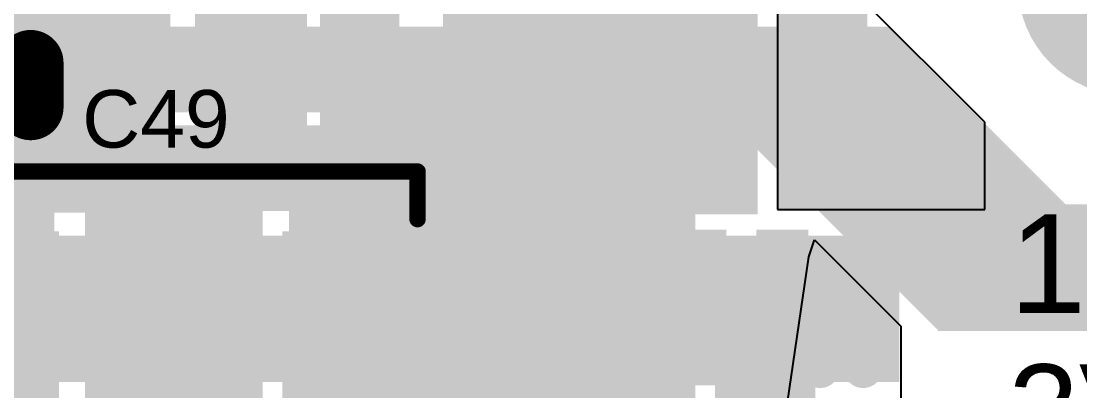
# Model space of a CAD drawing. Header units: millimetres. Extents: x -35.7 to 35.7, y -3.2 to 68.2.
# Drawn here: x 11.06 to 27.4, y 42.48 to 48.19 of the extents above; entities that cross this region are included whole.
import ezdxf

# ---------------------------------------------------------------- set-up
doc = ezdxf.new("R2010")
doc.units = ezdxf.units.MM
for name, color, linetype in [('BottomLayer', 5, 'Continuous'), ('BottomPaste', 16, 'Continuous'), ('BottomSolder', 6, 'Continuous'), ('MultiLayer', 9, 'Continuous'), ('PadHoleLayer', 156, 'Continuous'), ('TopLayer', 1, 'Continuous'), ('TopOverlay', 2, 'Continuous'), ('TopPaste', 8, 'Continuous'), ('TopSolder', 216, 'Continuous'), ('ViaHoleLayer', 16, 'Continuous')]:
    doc.layers.add(name, color=color, linetype=linetype)
doc.styles.add('Arial', font='', dxfattribs={"height": 0.2})
doc.styles.get('Arial').set_extended_font_data('Arial')

# ---------------------------------------------------------------- blocks, each defined once
blk = doc.blocks.new('2_DFN__0_6_0_3__B_15')
at = {"layer": 'BottomLayer'}
for points in [[(-0.065, -0.135), (-0.325, -0.135), (-0.325, 0.135), (-0.065, 0.135)], [(0.325, -0.135), (0.065, -0.135), (0.065, 0.135), (0.325, 0.135)]]:
    blk.add_hatch(color=5, dxfattribs=at).paths.add_polyline_path(points)
at = {"layer": 'BottomPaste'}
for points in [[(-0.065, -0.135), (-0.325, -0.135), (-0.325, 0.135), (-0.065, 0.135)], [(0.325, -0.135), (0.065, -0.135), (0.065, 0.135), (0.325, 0.135)]]:
    blk.add_hatch(color=16, dxfattribs=at).paths.add_polyline_path(points)
at = {"layer": 'BottomSolder'}
for points in [[(-0.01, -0.19), (-0.38, -0.19), (-0.38, 0.19), (-0.01, 0.19)], [(0.38, -0.19), (0.01, -0.19), (0.01, 0.19), (0.38, 0.19)]]:
    blk.add_hatch(color=6, dxfattribs=at).paths.add_polyline_path(points)
blk = doc.blocks.new('CAP__2917_26')
at = {"layer": 'TopLayer'}
for points in [[(-1.395, 1.285), (1.395, 1.285), (1.395, -1.285), (-1.395, -1.285)], [(5.045, 1.285), (7.835, 1.285), (7.835, -1.285), (5.045, -1.285)]]:
    blk.add_hatch(color=1, dxfattribs=at).paths.add_polyline_path(points)
at = {"layer": 'TopPaste'}
for points in [[(-1.395, 1.285), (1.395, 1.285), (1.395, -1.285), (-1.395, -1.285)], [(5.045, 1.285), (7.835, 1.285), (7.835, -1.285), (5.045, -1.285)]]:
    blk.add_hatch(color=8, dxfattribs=at).paths.add_polyline_path(points)
at = {"layer": 'TopSolder'}
for points in [[(-1.497, 1.387), (1.497, 1.387), (1.497, -1.387), (-1.497, -1.387)], [(4.943, 1.387), (7.937, 1.387), (7.937, -1.387), (4.943, -1.387)]]:
    blk.add_hatch(color=216, dxfattribs=at).paths.add_polyline_path(points)
at = {"layer": 'TopOverlay', "const_width": 0.254}
for points in [[(-1.225, 1.6), (-1.225, 2.337)], [(-0.387, 1.575), (-0.387, 2.311)], [(-0.387, 2.311), (7.03, 2.311)], [(7.03, 1.575), (7.03, 2.311)], [(-1.631, 1.956), (-0.793, 1.956)], [(-0.387, -2.311), (-0.387, -1.575)], [(7.03, -2.311), (7.03, -1.575)], [(-0.387, -2.311), (7.03, -2.311)]]:
    blk.add_lwpolyline(points, dxfattribs=at)
at = {"layer": 'TopOverlay', "const_width": 0.127}
for points in [[(-1.289, 2.337, 1), (-1.162, 2.337, 1)], [(-0.45, 2.311, 1), (-0.323, 2.311, 1)], [(-0.45, 2.311, 1), (-0.323, 2.311, 1)], [(6.966, 2.311, 1), (7.093, 2.311, 1)], [(6.966, 2.311, 1), (7.093, 2.311, 1)], [(-1.695, 1.956, 1), (-1.568, 1.956, 1)], [(-0.857, 1.956, 1), (-0.73, 1.956, 1)], [(-1.289, 1.6, 1), (-1.162, 1.6, 1)], [(-0.45, 1.575, 1), (-0.323, 1.575, 1)], [(6.966, 1.575, 1), (7.093, 1.575, 1)], [(-0.45, -1.575, 1), (-0.323, -1.575, 1)], [(6.966, -1.575, 1), (7.093, -1.575, 1)], [(-0.45, -2.311, 1), (-0.323, -2.311, 1)], [(-0.45, -2.311, 1), (-0.323, -2.311, 1)], [(6.966, -2.311, 1), (7.093, -2.311, 1)], [(6.966, -2.311, 1), (7.093, -2.311, 1)]]:
    blk.add_lwpolyline(points, format="xyb", close=True, dxfattribs=at)
blk = doc.blocks.new('AO4882_MS_B_58')
at = {"layer": 'BottomLayer'}
for points in [[(-3.7, 2.205), (-1.5, 2.205), (-1.5, 1.605), (-3.7, 1.605)], [(1.5, 2.205), (3.7, 2.205), (3.7, 1.605), (1.5, 1.605)], [(-3.7, 0.935), (-1.5, 0.935), (-1.5, 0.335), (-3.7, 0.335)], [(1.5, 0.935), (3.7, 0.935), (3.7, 0.335), (1.5, 0.335)], [(-3.7, -0.335), (-1.5, -0.335), (-1.5, -0.935), (-3.7, -0.935)], [(1.5, -0.335), (3.7, -0.335), (3.7, -0.935), (1.5, -0.935)], [(-3.7, -1.605), (-1.5, -1.605), (-1.5, -2.205), (-3.7, -2.205)], [(1.5, -1.605), (3.7, -1.605), (3.7, -2.205), (1.5, -2.205)]]:
    blk.add_hatch(color=5, dxfattribs=at).paths.add_polyline_path(points)
at = {"layer": 'BottomPaste'}
for points in [[(-3.7, 2.205), (-1.5, 2.205), (-1.5, 1.605), (-3.7, 1.605)], [(1.5, 2.205), (3.7, 2.205), (3.7, 1.605), (1.5, 1.605)], [(-3.7, 0.935), (-1.5, 0.935), (-1.5, 0.335), (-3.7, 0.335)], [(1.5, 0.935), (3.7, 0.935), (3.7, 0.335), (1.5, 0.335)], [(-3.7, -0.335), (-1.5, -0.335), (-1.5, -0.935), (-3.7, -0.935)], [(1.5, -0.335), (3.7, -0.335), (3.7, -0.935), (1.5, -0.935)], [(-3.7, -1.605), (-1.5, -1.605), (-1.5, -2.205), (-3.7, -2.205)], [(1.5, -1.605), (3.7, -1.605), (3.7, -2.205), (1.5, -2.205)]]:
    blk.add_hatch(color=16, dxfattribs=at).paths.add_polyline_path(points)
at = {"layer": 'BottomSolder'}
for points in [[(-3.802, 2.307), (-1.398, 2.307), (-1.398, 1.503), (-3.802, 1.503)], [(1.398, 2.307), (3.802, 2.307), (3.802, 1.503), (1.398, 1.503)], [(-3.802, 1.037), (-1.398, 1.037), (-1.398, 0.233), (-3.802, 0.233)], [(1.398, 1.037), (3.802, 1.037), (3.802, 0.233), (1.398, 0.233)], [(-3.802, -0.233), (-1.398, -0.233), (-1.398, -1.037), (-3.802, -1.037)], [(1.398, -0.233), (3.802, -0.233), (3.802, -1.037), (1.398, -1.037)], [(-3.802, -1.503), (-1.398, -1.503), (-1.398, -2.307), (-3.802, -2.307)], [(1.398, -1.503), (3.802, -1.503), (3.802, -2.307), (1.398, -2.307)]]:
    blk.add_hatch(color=6, dxfattribs=at).paths.add_polyline_path(points)
blk = doc.blocks.new('CAP__2917_B_122')
at = {"layer": 'BottomLayer'}
for points in [[(-1.395, 1.285), (1.395, 1.285), (1.395, -1.285), (-1.395, -1.285)], [(5.045, 1.285), (7.835, 1.285), (7.835, -1.285), (5.045, -1.285)]]:
    blk.add_hatch(color=5, dxfattribs=at).paths.add_polyline_path(points)
at = {"layer": 'BottomPaste'}
for points in [[(-1.395, 1.285), (1.395, 1.285), (1.395, -1.285), (-1.395, -1.285)], [(5.045, 1.285), (7.835, 1.285), (7.835, -1.285), (5.045, -1.285)]]:
    blk.add_hatch(color=16, dxfattribs=at).paths.add_polyline_path(points)
at = {"layer": 'BottomSolder'}
for points in [[(-1.497, 1.387), (1.497, 1.387), (1.497, -1.387), (-1.497, -1.387)], [(4.943, 1.387), (7.937, 1.387), (7.937, -1.387), (4.943, -1.387)]]:
    blk.add_hatch(color=6, dxfattribs=at).paths.add_polyline_path(points)
blk = doc.blocks.new('RES0603_B_157')
at = {"layer": 'BottomLayer'}
for points in [[(-1.143, -0.4445), (-1.143, 0.4445), (-0.381, 0.4445), (-0.381, -0.4445)], [(0.381, -0.4445), (0.381, 0.4445), (1.143, 0.4445), (1.143, -0.4445)]]:
    blk.add_hatch(color=5, dxfattribs=at).paths.add_polyline_path(points)
at = {"layer": 'BottomPaste'}
for points in [[(-1.143, -0.4445), (-1.143, 0.4445), (-0.381, 0.4445), (-0.381, -0.4445)], [(0.381, -0.4445), (0.381, 0.4445), (1.143, 0.4445), (1.143, -0.4445)]]:
    blk.add_hatch(color=16, dxfattribs=at).paths.add_polyline_path(points)
at = {"layer": 'BottomSolder'}
for points in [[(-1.2446, -0.5461), (-1.2446, 0.5461), (-0.2794, 0.5461), (-0.2794, -0.5461)], [(0.2794, -0.5461), (0.2794, 0.5461), (1.2446, 0.5461), (1.2446, -0.5461)]]:
    blk.add_hatch(color=6, dxfattribs=at).paths.add_polyline_path(points)
blk = doc.blocks.new('RES0603_B_158')
at = {"layer": 'BottomLayer'}
for points in [[(-1.143, -0.4445), (-1.143, 0.4445), (-0.381, 0.4445), (-0.381, -0.4445)], [(0.381, -0.4445), (0.381, 0.4445), (1.143, 0.4445), (1.143, -0.4445)]]:
    blk.add_hatch(color=5, dxfattribs=at).paths.add_polyline_path(points)
at = {"layer": 'BottomPaste'}
for points in [[(-1.143, -0.4445), (-1.143, 0.4445), (-0.381, 0.4445), (-0.381, -0.4445)], [(0.381, -0.4445), (0.381, 0.4445), (1.143, 0.4445), (1.143, -0.4445)]]:
    blk.add_hatch(color=16, dxfattribs=at).paths.add_polyline_path(points)
at = {"layer": 'BottomSolder'}
for points in [[(-1.2446, -0.5461), (-1.2446, 0.5461), (-0.2794, 0.5461), (-0.2794, -0.5461)], [(0.2794, -0.5461), (0.2794, 0.5461), (1.2446, 0.5461), (1.2446, -0.5461)]]:
    blk.add_hatch(color=6, dxfattribs=at).paths.add_polyline_path(points)

msp = doc.modelspace()

# ---------------------------------------------------------------- hatches: boundary and pattern name
at = {"layer": 'BottomLayer'}
for points in [[(24.117, 45.288), (24.117, 51.448), (22.733, 51.448), (22.733, 45.288)], [(7.645, 45.237), (13.36, 45.237), (13.36, 49.708), (7.645, 49.708)], [(13.741, 45.263), (15.469, 45.263), (15.469, 49.378), (13.741, 49.378)], [(16.897, 49.391), (15.672, 49.391), (15.672, 47.015), (16.897, 47.015)], [(17.569, 48.397), (17.569, 46.355), (22.428, 46.355), (22.428, 48.397)], [(15.918, 48.006), (15.918, 47.015), (17.331, 47.015), (17.331, 48.006)], [(15.672, 45.212), (22.428, 45.212), (22.428, 46.812), (15.672, 46.812)], [(2.718, 42.621), (24.613, 42.621), (24.613, 44.882), (2.718, 44.882)]]:
    msp.add_hatch(color=5, dxfattribs=at).paths.add_polyline_path(points)
h = msp.add_hatch(color=5, dxfattribs=at)
edge = h.paths.add_edge_path()
edge.add_arc((28.146, 48.75), 1.5, 0, 360)
h = msp.add_hatch(color=5, dxfattribs=at)
edge = h.paths.add_edge_path()
edge.add_arc((11.406, 47.701), 0.3, 0, 360)
h = msp.add_hatch(color=5, dxfattribs=at)
edge = h.paths.add_edge_path()
edge.add_arc((11.406, 46.863), 0.3, 0, 360)
h = msp.add_hatch(color=5, dxfattribs=at)
edge = h.paths.add_edge_path()
edge.add_arc((17.12, 46.279), 0.3, 0, 360)
h = msp.add_hatch(color=5, dxfattribs=at)
edge = h.paths.add_edge_path()
edge.add_arc((17.793, 46.279), 0.3, 0, 360)
h = msp.add_hatch(color=5, dxfattribs=at)
edge = h.paths.add_edge_path()
edge.add_arc((18.466, 46.279), 0.3, 0, 360)
h = msp.add_hatch(color=5, dxfattribs=at)
edge = h.paths.add_edge_path()
edge.add_arc((19.139, 46.279), 0.3, 0, 360)
h = msp.add_hatch(color=5, dxfattribs=at)
edge = h.paths.add_edge_path()
edge.add_arc((19.812, 46.279), 0.3, 0, 360)
h = msp.add_hatch(color=5, dxfattribs=at)
edge = h.paths.add_edge_path()
edge.add_arc((20.485, 46.279), 0.3, 0, 360)
h = msp.add_hatch(color=5, dxfattribs=at)
edge = h.paths.add_edge_path()
edge.add_arc((21.158, 46.279), 0.3, 0, 360)
h = msp.add_hatch(color=5, dxfattribs=at)
edge = h.paths.add_edge_path()
edge.add_arc((23.47, 46.406), 0.3, 0, 360)
h = msp.add_hatch(color=5, dxfattribs=at)
edge = h.paths.add_edge_path()
edge.add_arc((24.132, 46.406), 0.3, 0, 360)
h = msp.add_hatch(color=5, dxfattribs=at)
edge = h.paths.add_edge_path()
edge.add_arc((24.795, 46.406), 0.3, 0, 360)
h = msp.add_hatch(color=5, dxfattribs=at)
edge = h.paths.add_edge_path()
edge.add_arc((11.406, 46.025), 0.3, 0, 360)
h = msp.add_hatch(color=5, dxfattribs=at)
edge = h.paths.add_edge_path()
edge.add_arc((17.12, 45.644), 0.3, 0, 360)
h = msp.add_hatch(color=5, dxfattribs=at)
edge = h.paths.add_edge_path()
edge.add_arc((17.793, 45.644), 0.3, 0, 360)
h = msp.add_hatch(color=5, dxfattribs=at)
edge = h.paths.add_edge_path()
edge.add_arc((18.466, 45.644), 0.3, 0, 360)
h = msp.add_hatch(color=5, dxfattribs=at)
edge = h.paths.add_edge_path()
edge.add_arc((19.139, 45.644), 0.3, 0, 360)
h = msp.add_hatch(color=5, dxfattribs=at)
edge = h.paths.add_edge_path()
edge.add_arc((19.812, 45.644), 0.3, 0, 360)
h = msp.add_hatch(color=5, dxfattribs=at)
edge = h.paths.add_edge_path()
edge.add_arc((20.485, 45.644), 0.3, 0, 360)
h = msp.add_hatch(color=5, dxfattribs=at)
edge = h.paths.add_edge_path()
edge.add_arc((21.158, 45.644), 0.3, 0, 360)
h = msp.add_hatch(color=5, dxfattribs=at)
edge = h.paths.add_edge_path()
edge.add_arc((23.47, 45.771), 0.3, 0, 360)
h = msp.add_hatch(color=5, dxfattribs=at)
edge = h.paths.add_edge_path()
edge.add_arc((24.132, 45.771), 0.3, 0, 360)
h = msp.add_hatch(color=5, dxfattribs=at)
edge = h.paths.add_edge_path()
edge.add_arc((24.795, 45.771), 0.3, 0, 360)
h = msp.add_hatch(color=5, dxfattribs=at)
edge = h.paths.add_edge_path()
edge.add_arc((25.458, 45.771), 0.3, 0, 360)
h = msp.add_hatch(color=5, dxfattribs=at)
edge = h.paths.add_edge_path()
edge.add_arc((12.391, 44.496), 0.3, 0, 360)
h = msp.add_hatch(color=5, dxfattribs=at)
edge = h.paths.add_edge_path()
edge.add_arc((13.054, 44.496), 0.3, 0, 360)
h = msp.add_hatch(color=5, dxfattribs=at)
edge = h.paths.add_edge_path()
edge.add_arc((13.716, 44.496), 0.3, 0, 360)
h = msp.add_hatch(color=5, dxfattribs=at)
edge = h.paths.add_edge_path()
edge.add_arc((14.379, 44.496), 0.3, 0, 360)
h = msp.add_hatch(color=5, dxfattribs=at)
edge = h.paths.add_edge_path()
edge.add_arc((22.066, 44.496), 0.3, 0, 360)
h = msp.add_hatch(color=5, dxfattribs=at)
edge = h.paths.add_edge_path()
edge.add_arc((22.729, 44.496), 0.3, 0, 360)
h = msp.add_hatch(color=5, dxfattribs=at)
edge = h.paths.add_edge_path()
edge.add_arc((12.391, 43.66), 0.3, 0, 360)
h = msp.add_hatch(color=5, dxfattribs=at)
edge = h.paths.add_edge_path()
edge.add_arc((13.054, 43.66), 0.3, 0, 360)
h = msp.add_hatch(color=5, dxfattribs=at)
edge = h.paths.add_edge_path()
edge.add_arc((13.716, 43.66), 0.3, 0, 360)
h = msp.add_hatch(color=5, dxfattribs=at)
edge = h.paths.add_edge_path()
edge.add_arc((14.379, 43.66), 0.3, 0, 360)
h = msp.add_hatch(color=5, dxfattribs=at)
edge = h.paths.add_edge_path()
edge.add_arc((22.066, 43.66), 0.3, 0, 360)
h = msp.add_hatch(color=5, dxfattribs=at)
edge = h.paths.add_edge_path()
edge.add_arc((22.729, 43.66), 0.3, 0, 360)
h = msp.add_hatch(color=5, dxfattribs=at)
edge = h.paths.add_edge_path()
edge.add_arc((23.391, 43.66), 0.3, 0, 360)
h = msp.add_hatch(color=5, dxfattribs=at)
edge = h.paths.add_edge_path()
edge.add_arc((24.054, 43.66), 0.3, 0, 360)
h = msp.add_hatch(color=5, dxfattribs=at)
edge = h.paths.add_edge_path()
edge.add_arc((12.391, 42.824), 0.3, 0, 360)
h = msp.add_hatch(color=5, dxfattribs=at)
edge = h.paths.add_edge_path()
edge.add_arc((13.054, 42.824), 0.3, 0, 360)
h = msp.add_hatch(color=5, dxfattribs=at)
edge = h.paths.add_edge_path()
edge.add_arc((13.716, 42.827), 0.3, 0, 360)
h = msp.add_hatch(color=5, dxfattribs=at)
edge = h.paths.add_edge_path()
edge.add_arc((14.379, 42.827), 0.3, 0, 360)
h = msp.add_hatch(color=5, dxfattribs=at)
edge = h.paths.add_edge_path()
edge.add_arc((22.066, 42.824), 0.3, 0, 360)
h = msp.add_hatch(color=5, dxfattribs=at)
edge = h.paths.add_edge_path()
edge.add_arc((22.729, 42.824), 0.3, 0, 360)
h = msp.add_hatch(color=5, dxfattribs=at)
edge = h.paths.add_edge_path()
edge.add_arc((23.391, 42.827), 0.3, 0, 360)
h = msp.add_hatch(color=5, dxfattribs=at)
edge = h.paths.add_edge_path()
edge.add_arc((24.054, 42.827), 0.3, 0, 360)
at = {"layer": 'BottomSolder'}
h = msp.add_hatch(color=6, dxfattribs=at)
edge = h.paths.add_edge_path()
edge.add_arc((28.146, 48.75), 1.602, 0, 360)
h = msp.add_hatch(color=6, dxfattribs=at)
edge = h.paths.add_edge_path()
edge.add_arc((11.406, 47.701), 0.15, 0, 360)
h = msp.add_hatch(color=6, dxfattribs=at)
edge = h.paths.add_edge_path()
edge.add_arc((11.406, 46.863), 0.15, 0, 360)
h = msp.add_hatch(color=6, dxfattribs=at)
edge = h.paths.add_edge_path()
edge.add_arc((17.12, 46.279), 0.15, 0, 360)
h = msp.add_hatch(color=6, dxfattribs=at)
edge = h.paths.add_edge_path()
edge.add_arc((17.793, 46.279), 0.15, 0, 360)
h = msp.add_hatch(color=6, dxfattribs=at)
edge = h.paths.add_edge_path()
edge.add_arc((18.466, 46.279), 0.15, 0, 360)
h = msp.add_hatch(color=6, dxfattribs=at)
edge = h.paths.add_edge_path()
edge.add_arc((19.139, 46.279), 0.15, 0, 360)
h = msp.add_hatch(color=6, dxfattribs=at)
edge = h.paths.add_edge_path()
edge.add_arc((19.812, 46.279), 0.15, 0, 360)
h = msp.add_hatch(color=6, dxfattribs=at)
edge = h.paths.add_edge_path()
edge.add_arc((20.485, 46.279), 0.15, 0, 360)
h = msp.add_hatch(color=6, dxfattribs=at)
edge = h.paths.add_edge_path()
edge.add_arc((21.158, 46.279), 0.15, 0, 360)
h = msp.add_hatch(color=6, dxfattribs=at)
edge = h.paths.add_edge_path()
edge.add_arc((23.47, 46.406), 0.15, 0, 360)
h = msp.add_hatch(color=6, dxfattribs=at)
edge = h.paths.add_edge_path()
edge.add_arc((24.132, 46.406), 0.15, 0, 360)
h = msp.add_hatch(color=6, dxfattribs=at)
edge = h.paths.add_edge_path()
edge.add_arc((24.795, 46.406), 0.15, 0, 360)
h = msp.add_hatch(color=6, dxfattribs=at)
edge = h.paths.add_edge_path()
edge.add_arc((11.406, 46.025), 0.15, 0, 360)
h = msp.add_hatch(color=6, dxfattribs=at)
edge = h.paths.add_edge_path()
edge.add_arc((17.12, 45.644), 0.15, 0, 360)
h = msp.add_hatch(color=6, dxfattribs=at)
edge = h.paths.add_edge_path()
edge.add_arc((17.793, 45.644), 0.15, 0, 360)
h = msp.add_hatch(color=6, dxfattribs=at)
edge = h.paths.add_edge_path()
edge.add_arc((18.466, 45.644), 0.15, 0, 360)
h = msp.add_hatch(color=6, dxfattribs=at)
edge = h.paths.add_edge_path()
edge.add_arc((19.139, 45.644), 0.15, 0, 360)
h = msp.add_hatch(color=6, dxfattribs=at)
edge = h.paths.add_edge_path()
edge.add_arc((19.812, 45.644), 0.15, 0, 360)
h = msp.add_hatch(color=6, dxfattribs=at)
edge = h.paths.add_edge_path()
edge.add_arc((20.485, 45.644), 0.15, 0, 360)
h = msp.add_hatch(color=6, dxfattribs=at)
edge = h.paths.add_edge_path()
edge.add_arc((21.158, 45.644), 0.15, 0, 360)
h = msp.add_hatch(color=6, dxfattribs=at)
edge = h.paths.add_edge_path()
edge.add_arc((23.47, 45.771), 0.15, 0, 360)
h = msp.add_hatch(color=6, dxfattribs=at)
edge = h.paths.add_edge_path()
edge.add_arc((24.132, 45.771), 0.15, 0, 360)
h = msp.add_hatch(color=6, dxfattribs=at)
edge = h.paths.add_edge_path()
edge.add_arc((24.795, 45.771), 0.15, 0, 360)
h = msp.add_hatch(color=6, dxfattribs=at)
edge = h.paths.add_edge_path()
edge.add_arc((25.458, 45.771), 0.15, 0, 360)
h = msp.add_hatch(color=6, dxfattribs=at)
edge = h.paths.add_edge_path()
edge.add_arc((12.391, 44.496), 0.15, 0, 360)
h = msp.add_hatch(color=6, dxfattribs=at)
edge = h.paths.add_edge_path()
edge.add_arc((13.054, 44.496), 0.15, 0, 360)
h = msp.add_hatch(color=6, dxfattribs=at)
edge = h.paths.add_edge_path()
edge.add_arc((13.716, 44.496), 0.15, 0, 360)
h = msp.add_hatch(color=6, dxfattribs=at)
edge = h.paths.add_edge_path()
edge.add_arc((14.379, 44.496), 0.15, 0, 360)
h = msp.add_hatch(color=6, dxfattribs=at)
edge = h.paths.add_edge_path()
edge.add_arc((22.066, 44.496), 0.15, 0, 360)
h = msp.add_hatch(color=6, dxfattribs=at)
edge = h.paths.add_edge_path()
edge.add_arc((22.729, 44.496), 0.15, 0, 360)
h = msp.add_hatch(color=6, dxfattribs=at)
edge = h.paths.add_edge_path()
edge.add_arc((12.391, 43.66), 0.15, 0, 360)
h = msp.add_hatch(color=6, dxfattribs=at)
edge = h.paths.add_edge_path()
edge.add_arc((13.054, 43.66), 0.15, 0, 360)
h = msp.add_hatch(color=6, dxfattribs=at)
edge = h.paths.add_edge_path()
edge.add_arc((13.716, 43.66), 0.15, 0, 360)
h = msp.add_hatch(color=6, dxfattribs=at)
edge = h.paths.add_edge_path()
edge.add_arc((14.379, 43.66), 0.15, 0, 360)
h = msp.add_hatch(color=6, dxfattribs=at)
edge = h.paths.add_edge_path()
edge.add_arc((22.066, 43.66), 0.15, 0, 360)
h = msp.add_hatch(color=6, dxfattribs=at)
edge = h.paths.add_edge_path()
edge.add_arc((22.729, 43.66), 0.15, 0, 360)
h = msp.add_hatch(color=6, dxfattribs=at)
edge = h.paths.add_edge_path()
edge.add_arc((23.391, 43.66), 0.15, 0, 360)
h = msp.add_hatch(color=6, dxfattribs=at)
edge = h.paths.add_edge_path()
edge.add_arc((24.054, 43.66), 0.15, 0, 360)
h = msp.add_hatch(color=6, dxfattribs=at)
edge = h.paths.add_edge_path()
edge.add_arc((12.391, 42.824), 0.15, 0, 360)
h = msp.add_hatch(color=6, dxfattribs=at)
edge = h.paths.add_edge_path()
edge.add_arc((13.054, 42.824), 0.15, 0, 360)
h = msp.add_hatch(color=6, dxfattribs=at)
edge = h.paths.add_edge_path()
edge.add_arc((13.716, 42.827), 0.15, 0, 360)
h = msp.add_hatch(color=6, dxfattribs=at)
edge = h.paths.add_edge_path()
edge.add_arc((14.379, 42.827), 0.15, 0, 360)
h = msp.add_hatch(color=6, dxfattribs=at)
edge = h.paths.add_edge_path()
edge.add_arc((22.066, 42.824), 0.15, 0, 360)
h = msp.add_hatch(color=6, dxfattribs=at)
edge = h.paths.add_edge_path()
edge.add_arc((22.729, 42.824), 0.15, 0, 360)
h = msp.add_hatch(color=6, dxfattribs=at)
edge = h.paths.add_edge_path()
edge.add_arc((23.391, 42.827), 0.15, 0, 360)
h = msp.add_hatch(color=6, dxfattribs=at)
edge = h.paths.add_edge_path()
edge.add_arc((24.054, 42.827), 0.15, 0, 360)
at = {"layer": 'MultiLayer'}
h = msp.add_hatch(color=9, dxfattribs=at)
edge = h.paths.add_edge_path()
edge.add_arc((28.146, 48.75), 1.5, 0, 360)
at = {"layer": 'PadHoleLayer'}
h = msp.add_hatch(color=156, dxfattribs=at)
edge = h.paths.add_edge_path()
edge.add_arc((28.146, 48.75), 1.7, 0, 360)
at = {"layer": 'TopLayer'}
h = msp.add_hatch(color=1, dxfattribs=at)
edge = h.paths.add_edge_path()
edge.add_arc((28.146, 48.75), 1.5, 0, 360)
for points in [[(9.093, 45.618), (11.735, 45.618), (11.735, 48.108), (9.093, 48.108)], [(10.998, 46.787), (24.46, 46.787), (24.46, 48.108), (10.998, 48.108)], [(25.959, 43.409), (27.546, 44.996), (24.448, 48.095), (22.86, 46.507)], [(25.222, 43.409), (26.187, 44.374), (22.606, 47.955), (21.641, 46.99)], [(22.047, 47.295), (23.825, 47.295), (23.825, 47.93), (22.047, 47.93)], [(12.04, 39.573), (14.783, 39.573), (14.783, 46.584), (12.04, 46.584)], [(15.189, 41.894), (21.463, 41.894), (21.463, 46.584), (15.189, 46.584)], [(11.566, 42.266), (11.566, 45.339), (7.442, 45.339), (7.442, 42.266)], [(32.233, 45.364), (25.21, 45.364), (25.21, 43.409), (32.233, 43.409)], [(21.768, 41.91), (23.317, 41.91), (23.317, 44.831), (21.768, 44.831)]]:
    msp.add_hatch(color=1, dxfattribs=at).paths.add_polyline_path(points)
h = msp.add_hatch(color=1, dxfattribs=at)
edge = h.paths.add_edge_path()
edge.add_arc((11.406, 47.701), 0.3, 0, 360)
h = msp.add_hatch(color=1, dxfattribs=at)
edge = h.paths.add_edge_path()
edge.add_arc((11.406, 46.863), 0.3, 0, 360)
h = msp.add_hatch(color=1, dxfattribs=at)
edge = h.paths.add_edge_path()
edge.add_arc((17.12, 46.279), 0.3, 0, 360)
h = msp.add_hatch(color=1, dxfattribs=at)
edge = h.paths.add_edge_path()
edge.add_arc((17.793, 46.279), 0.3, 0, 360)
h = msp.add_hatch(color=1, dxfattribs=at)
edge = h.paths.add_edge_path()
edge.add_arc((18.466, 46.279), 0.3, 0, 360)
h = msp.add_hatch(color=1, dxfattribs=at)
edge = h.paths.add_edge_path()
edge.add_arc((19.139, 46.279), 0.3, 0, 360)
h = msp.add_hatch(color=1, dxfattribs=at)
edge = h.paths.add_edge_path()
edge.add_arc((19.812, 46.279), 0.3, 0, 360)
h = msp.add_hatch(color=1, dxfattribs=at)
edge = h.paths.add_edge_path()
edge.add_arc((20.485, 46.279), 0.3, 0, 360)
h = msp.add_hatch(color=1, dxfattribs=at)
edge = h.paths.add_edge_path()
edge.add_arc((21.158, 46.279), 0.3, 0, 360)
h = msp.add_hatch(color=1, dxfattribs=at)
edge = h.paths.add_edge_path()
edge.add_arc((23.47, 46.406), 0.3, 0, 360)
h = msp.add_hatch(color=1, dxfattribs=at)
edge = h.paths.add_edge_path()
edge.add_arc((24.132, 46.406), 0.3, 0, 360)
h = msp.add_hatch(color=1, dxfattribs=at)
edge = h.paths.add_edge_path()
edge.add_arc((24.795, 46.406), 0.3, 0, 360)
h = msp.add_hatch(color=1, dxfattribs=at)
edge = h.paths.add_edge_path()
edge.add_arc((11.406, 46.025), 0.3, 0, 360)
h = msp.add_hatch(color=1, dxfattribs=at)
edge = h.paths.add_edge_path()
edge.add_arc((17.12, 45.644), 0.3, 0, 360)
h = msp.add_hatch(color=1, dxfattribs=at)
edge = h.paths.add_edge_path()
edge.add_arc((17.793, 45.644), 0.3, 0, 360)
h = msp.add_hatch(color=1, dxfattribs=at)
edge = h.paths.add_edge_path()
edge.add_arc((18.466, 45.644), 0.3, 0, 360)
h = msp.add_hatch(color=1, dxfattribs=at)
edge = h.paths.add_edge_path()
edge.add_arc((19.139, 45.644), 0.3, 0, 360)
h = msp.add_hatch(color=1, dxfattribs=at)
edge = h.paths.add_edge_path()
edge.add_arc((19.812, 45.644), 0.3, 0, 360)
h = msp.add_hatch(color=1, dxfattribs=at)
edge = h.paths.add_edge_path()
edge.add_arc((20.485, 45.644), 0.3, 0, 360)
h = msp.add_hatch(color=1, dxfattribs=at)
edge = h.paths.add_edge_path()
edge.add_arc((21.158, 45.644), 0.3, 0, 360)
h = msp.add_hatch(color=1, dxfattribs=at)
edge = h.paths.add_edge_path()
edge.add_arc((23.47, 45.771), 0.3, 0, 360)
h = msp.add_hatch(color=1, dxfattribs=at)
edge = h.paths.add_edge_path()
edge.add_arc((24.132, 45.771), 0.3, 0, 360)
h = msp.add_hatch(color=1, dxfattribs=at)
edge = h.paths.add_edge_path()
edge.add_arc((24.795, 45.771), 0.3, 0, 360)
h = msp.add_hatch(color=1, dxfattribs=at)
edge = h.paths.add_edge_path()
edge.add_arc((25.458, 45.771), 0.3, 0, 360)
h = msp.add_hatch(color=1, dxfattribs=at)
edge = h.paths.add_edge_path()
edge.add_arc((12.391, 44.496), 0.3, 0, 360)
h = msp.add_hatch(color=1, dxfattribs=at)
edge = h.paths.add_edge_path()
edge.add_arc((13.054, 44.496), 0.3, 0, 360)
h = msp.add_hatch(color=1, dxfattribs=at)
edge = h.paths.add_edge_path()
edge.add_arc((13.716, 44.496), 0.3, 0, 360)
h = msp.add_hatch(color=1, dxfattribs=at)
edge = h.paths.add_edge_path()
edge.add_arc((14.379, 44.496), 0.3, 0, 360)
h = msp.add_hatch(color=1, dxfattribs=at)
edge = h.paths.add_edge_path()
edge.add_arc((22.066, 44.496), 0.3, 0, 360)
h = msp.add_hatch(color=1, dxfattribs=at)
edge = h.paths.add_edge_path()
edge.add_arc((22.729, 44.496), 0.3, 0, 360)
h = msp.add_hatch(color=1, dxfattribs=at)
edge = h.paths.add_edge_path()
edge.add_arc((12.391, 43.66), 0.3, 0, 360)
h = msp.add_hatch(color=1, dxfattribs=at)
edge = h.paths.add_edge_path()
edge.add_arc((13.054, 43.66), 0.3, 0, 360)
h = msp.add_hatch(color=1, dxfattribs=at)
edge = h.paths.add_edge_path()
edge.add_arc((13.716, 43.66), 0.3, 0, 360)
h = msp.add_hatch(color=1, dxfattribs=at)
edge = h.paths.add_edge_path()
edge.add_arc((14.379, 43.66), 0.3, 0, 360)
h = msp.add_hatch(color=1, dxfattribs=at)
edge = h.paths.add_edge_path()
edge.add_arc((22.066, 43.66), 0.3, 0, 360)
h = msp.add_hatch(color=1, dxfattribs=at)
edge = h.paths.add_edge_path()
edge.add_arc((22.729, 43.66), 0.3, 0, 360)
h = msp.add_hatch(color=1, dxfattribs=at)
edge = h.paths.add_edge_path()
edge.add_arc((23.391, 43.66), 0.3, 0, 360)
h = msp.add_hatch(color=1, dxfattribs=at)
edge = h.paths.add_edge_path()
edge.add_arc((24.054, 43.66), 0.3, 0, 360)
h = msp.add_hatch(color=1, dxfattribs=at)
edge = h.paths.add_edge_path()
edge.add_arc((12.391, 42.824), 0.3, 0, 360)
h = msp.add_hatch(color=1, dxfattribs=at)
edge = h.paths.add_edge_path()
edge.add_arc((13.054, 42.824), 0.3, 0, 360)
h = msp.add_hatch(color=1, dxfattribs=at)
edge = h.paths.add_edge_path()
edge.add_arc((13.716, 42.827), 0.3, 0, 360)
h = msp.add_hatch(color=1, dxfattribs=at)
edge = h.paths.add_edge_path()
edge.add_arc((14.379, 42.827), 0.3, 0, 360)
h = msp.add_hatch(color=1, dxfattribs=at)
edge = h.paths.add_edge_path()
edge.add_arc((22.066, 42.824), 0.3, 0, 360)
h = msp.add_hatch(color=1, dxfattribs=at)
edge = h.paths.add_edge_path()
edge.add_arc((22.729, 42.824), 0.3, 0, 360)
h = msp.add_hatch(color=1, dxfattribs=at)
edge = h.paths.add_edge_path()
edge.add_arc((23.391, 42.827), 0.3, 0, 360)
h = msp.add_hatch(color=1, dxfattribs=at)
edge = h.paths.add_edge_path()
edge.add_arc((24.054, 42.827), 0.3, 0, 360)
at = {"layer": 'TopSolder'}
h = msp.add_hatch(color=216, dxfattribs=at)
edge = h.paths.add_edge_path()
edge.add_arc((28.146, 48.75), 1.602, 0, 360)
h = msp.add_hatch(color=216, dxfattribs=at)
edge = h.paths.add_edge_path()
edge.add_arc((11.406, 47.701), 0.15, 0, 360)
h = msp.add_hatch(color=216, dxfattribs=at)
edge = h.paths.add_edge_path()
edge.add_arc((11.406, 46.863), 0.15, 0, 360)
h = msp.add_hatch(color=216, dxfattribs=at)
edge = h.paths.add_edge_path()
edge.add_arc((17.12, 46.279), 0.15, 0, 360)
h = msp.add_hatch(color=216, dxfattribs=at)
edge = h.paths.add_edge_path()
edge.add_arc((17.793, 46.279), 0.15, 0, 360)
h = msp.add_hatch(color=216, dxfattribs=at)
edge = h.paths.add_edge_path()
edge.add_arc((18.466, 46.279), 0.15, 0, 360)
h = msp.add_hatch(color=216, dxfattribs=at)
edge = h.paths.add_edge_path()
edge.add_arc((19.139, 46.279), 0.15, 0, 360)
h = msp.add_hatch(color=216, dxfattribs=at)
edge = h.paths.add_edge_path()
edge.add_arc((19.812, 46.279), 0.15, 0, 360)
h = msp.add_hatch(color=216, dxfattribs=at)
edge = h.paths.add_edge_path()
edge.add_arc((20.485, 46.279), 0.15, 0, 360)
h = msp.add_hatch(color=216, dxfattribs=at)
edge = h.paths.add_edge_path()
edge.add_arc((21.158, 46.279), 0.15, 0, 360)
h = msp.add_hatch(color=216, dxfattribs=at)
edge = h.paths.add_edge_path()
edge.add_arc((23.47, 46.406), 0.15, 0, 360)
h = msp.add_hatch(color=216, dxfattribs=at)
edge = h.paths.add_edge_path()
edge.add_arc((24.132, 46.406), 0.15, 0, 360)
h = msp.add_hatch(color=216, dxfattribs=at)
edge = h.paths.add_edge_path()
edge.add_arc((24.795, 46.406), 0.15, 0, 360)
h = msp.add_hatch(color=216, dxfattribs=at)
edge = h.paths.add_edge_path()
edge.add_arc((11.406, 46.025), 0.15, 0, 360)
h = msp.add_hatch(color=216, dxfattribs=at)
edge = h.paths.add_edge_path()
edge.add_arc((17.12, 45.644), 0.15, 0, 360)
h = msp.add_hatch(color=216, dxfattribs=at)
edge = h.paths.add_edge_path()
edge.add_arc((17.793, 45.644), 0.15, 0, 360)
h = msp.add_hatch(color=216, dxfattribs=at)
edge = h.paths.add_edge_path()
edge.add_arc((18.466, 45.644), 0.15, 0, 360)
h = msp.add_hatch(color=216, dxfattribs=at)
edge = h.paths.add_edge_path()
edge.add_arc((19.139, 45.644), 0.15, 0, 360)
h = msp.add_hatch(color=216, dxfattribs=at)
edge = h.paths.add_edge_path()
edge.add_arc((19.812, 45.644), 0.15, 0, 360)
h = msp.add_hatch(color=216, dxfattribs=at)
edge = h.paths.add_edge_path()
edge.add_arc((20.485, 45.644), 0.15, 0, 360)
h = msp.add_hatch(color=216, dxfattribs=at)
edge = h.paths.add_edge_path()
edge.add_arc((21.158, 45.644), 0.15, 0, 360)
h = msp.add_hatch(color=216, dxfattribs=at)
edge = h.paths.add_edge_path()
edge.add_arc((23.47, 45.771), 0.15, 0, 360)
h = msp.add_hatch(color=216, dxfattribs=at)
edge = h.paths.add_edge_path()
edge.add_arc((24.132, 45.771), 0.15, 0, 360)
h = msp.add_hatch(color=216, dxfattribs=at)
edge = h.paths.add_edge_path()
edge.add_arc((24.795, 45.771), 0.15, 0, 360)
h = msp.add_hatch(color=216, dxfattribs=at)
edge = h.paths.add_edge_path()
edge.add_arc((25.458, 45.771), 0.15, 0, 360)
h = msp.add_hatch(color=216, dxfattribs=at)
edge = h.paths.add_edge_path()
edge.add_arc((12.391, 44.496), 0.15, 0, 360)
h = msp.add_hatch(color=216, dxfattribs=at)
edge = h.paths.add_edge_path()
edge.add_arc((13.054, 44.496), 0.15, 0, 360)
h = msp.add_hatch(color=216, dxfattribs=at)
edge = h.paths.add_edge_path()
edge.add_arc((13.716, 44.496), 0.15, 0, 360)
h = msp.add_hatch(color=216, dxfattribs=at)
edge = h.paths.add_edge_path()
edge.add_arc((14.379, 44.496), 0.15, 0, 360)
h = msp.add_hatch(color=216, dxfattribs=at)
edge = h.paths.add_edge_path()
edge.add_arc((22.066, 44.496), 0.15, 0, 360)
h = msp.add_hatch(color=216, dxfattribs=at)
edge = h.paths.add_edge_path()
edge.add_arc((22.729, 44.496), 0.15, 0, 360)
h = msp.add_hatch(color=216, dxfattribs=at)
edge = h.paths.add_edge_path()
edge.add_arc((12.391, 43.66), 0.15, 0, 360)
h = msp.add_hatch(color=216, dxfattribs=at)
edge = h.paths.add_edge_path()
edge.add_arc((13.054, 43.66), 0.15, 0, 360)
h = msp.add_hatch(color=216, dxfattribs=at)
edge = h.paths.add_edge_path()
edge.add_arc((13.716, 43.66), 0.15, 0, 360)
h = msp.add_hatch(color=216, dxfattribs=at)
edge = h.paths.add_edge_path()
edge.add_arc((14.379, 43.66), 0.15, 0, 360)
h = msp.add_hatch(color=216, dxfattribs=at)
edge = h.paths.add_edge_path()
edge.add_arc((22.066, 43.66), 0.15, 0, 360)
h = msp.add_hatch(color=216, dxfattribs=at)
edge = h.paths.add_edge_path()
edge.add_arc((22.729, 43.66), 0.15, 0, 360)
h = msp.add_hatch(color=216, dxfattribs=at)
edge = h.paths.add_edge_path()
edge.add_arc((23.391, 43.66), 0.15, 0, 360)
h = msp.add_hatch(color=216, dxfattribs=at)
edge = h.paths.add_edge_path()
edge.add_arc((24.054, 43.66), 0.15, 0, 360)
h = msp.add_hatch(color=216, dxfattribs=at)
edge = h.paths.add_edge_path()
edge.add_arc((12.391, 42.824), 0.15, 0, 360)
h = msp.add_hatch(color=216, dxfattribs=at)
edge = h.paths.add_edge_path()
edge.add_arc((13.054, 42.824), 0.15, 0, 360)
h = msp.add_hatch(color=216, dxfattribs=at)
edge = h.paths.add_edge_path()
edge.add_arc((13.716, 42.827), 0.15, 0, 360)
h = msp.add_hatch(color=216, dxfattribs=at)
edge = h.paths.add_edge_path()
edge.add_arc((14.379, 42.827), 0.15, 0, 360)
h = msp.add_hatch(color=216, dxfattribs=at)
edge = h.paths.add_edge_path()
edge.add_arc((22.066, 42.824), 0.15, 0, 360)
h = msp.add_hatch(color=216, dxfattribs=at)
edge = h.paths.add_edge_path()
edge.add_arc((22.729, 42.824), 0.15, 0, 360)
h = msp.add_hatch(color=216, dxfattribs=at)
edge = h.paths.add_edge_path()
edge.add_arc((23.391, 42.827), 0.15, 0, 360)
h = msp.add_hatch(color=216, dxfattribs=at)
edge = h.paths.add_edge_path()
edge.add_arc((24.054, 42.827), 0.15, 0, 360)
at = {"layer": 'ViaHoleLayer'}
h = msp.add_hatch(color=16, dxfattribs=at)
edge = h.paths.add_edge_path()
edge.add_arc((11.406, 47.701), 0.15, 0, 360)
h = msp.add_hatch(color=16, dxfattribs=at)
edge = h.paths.add_edge_path()
edge.add_arc((11.406, 46.863), 0.15, 0, 360)
h = msp.add_hatch(color=16, dxfattribs=at)
edge = h.paths.add_edge_path()
edge.add_arc((17.12, 46.279), 0.15, 0, 360)
h = msp.add_hatch(color=16, dxfattribs=at)
edge = h.paths.add_edge_path()
edge.add_arc((17.793, 46.279), 0.15, 0, 360)
h = msp.add_hatch(color=16, dxfattribs=at)
edge = h.paths.add_edge_path()
edge.add_arc((18.466, 46.279), 0.15, 0, 360)
h = msp.add_hatch(color=16, dxfattribs=at)
edge = h.paths.add_edge_path()
edge.add_arc((19.139, 46.279), 0.15, 0, 360)
h = msp.add_hatch(color=16, dxfattribs=at)
edge = h.paths.add_edge_path()
edge.add_arc((19.812, 46.279), 0.15, 0, 360)
h = msp.add_hatch(color=16, dxfattribs=at)
edge = h.paths.add_edge_path()
edge.add_arc((20.485, 46.279), 0.15, 0, 360)
h = msp.add_hatch(color=16, dxfattribs=at)
edge = h.paths.add_edge_path()
edge.add_arc((21.158, 46.279), 0.15, 0, 360)
h = msp.add_hatch(color=16, dxfattribs=at)
edge = h.paths.add_edge_path()
edge.add_arc((23.47, 46.406), 0.15, 0, 360)
h = msp.add_hatch(color=16, dxfattribs=at)
edge = h.paths.add_edge_path()
edge.add_arc((24.132, 46.406), 0.15, 0, 360)
h = msp.add_hatch(color=16, dxfattribs=at)
edge = h.paths.add_edge_path()
edge.add_arc((24.795, 46.406), 0.15, 0, 360)
h = msp.add_hatch(color=16, dxfattribs=at)
edge = h.paths.add_edge_path()
edge.add_arc((11.406, 46.025), 0.15, 0, 360)
h = msp.add_hatch(color=16, dxfattribs=at)
edge = h.paths.add_edge_path()
edge.add_arc((17.12, 45.644), 0.15, 0, 360)
h = msp.add_hatch(color=16, dxfattribs=at)
edge = h.paths.add_edge_path()
edge.add_arc((17.793, 45.644), 0.15, 0, 360)
h = msp.add_hatch(color=16, dxfattribs=at)
edge = h.paths.add_edge_path()
edge.add_arc((18.466, 45.644), 0.15, 0, 360)
h = msp.add_hatch(color=16, dxfattribs=at)
edge = h.paths.add_edge_path()
edge.add_arc((19.139, 45.644), 0.15, 0, 360)
h = msp.add_hatch(color=16, dxfattribs=at)
edge = h.paths.add_edge_path()
edge.add_arc((19.812, 45.644), 0.15, 0, 360)
h = msp.add_hatch(color=16, dxfattribs=at)
edge = h.paths.add_edge_path()
edge.add_arc((20.485, 45.644), 0.15, 0, 360)
h = msp.add_hatch(color=16, dxfattribs=at)
edge = h.paths.add_edge_path()
edge.add_arc((21.158, 45.644), 0.15, 0, 360)
h = msp.add_hatch(color=16, dxfattribs=at)
edge = h.paths.add_edge_path()
edge.add_arc((23.47, 45.771), 0.15, 0, 360)
h = msp.add_hatch(color=16, dxfattribs=at)
edge = h.paths.add_edge_path()
edge.add_arc((24.132, 45.771), 0.15, 0, 360)
h = msp.add_hatch(color=16, dxfattribs=at)
edge = h.paths.add_edge_path()
edge.add_arc((24.795, 45.771), 0.15, 0, 360)
h = msp.add_hatch(color=16, dxfattribs=at)
edge = h.paths.add_edge_path()
edge.add_arc((25.458, 45.771), 0.15, 0, 360)
h = msp.add_hatch(color=16, dxfattribs=at)
edge = h.paths.add_edge_path()
edge.add_arc((12.391, 44.496), 0.15, 0, 360)
h = msp.add_hatch(color=16, dxfattribs=at)
edge = h.paths.add_edge_path()
edge.add_arc((13.054, 44.496), 0.15, 0, 360)
h = msp.add_hatch(color=16, dxfattribs=at)
edge = h.paths.add_edge_path()
edge.add_arc((13.716, 44.496), 0.15, 0, 360)
h = msp.add_hatch(color=16, dxfattribs=at)
edge = h.paths.add_edge_path()
edge.add_arc((14.379, 44.496), 0.15, 0, 360)
h = msp.add_hatch(color=16, dxfattribs=at)
edge = h.paths.add_edge_path()
edge.add_arc((22.066, 44.496), 0.15, 0, 360)
h = msp.add_hatch(color=16, dxfattribs=at)
edge = h.paths.add_edge_path()
edge.add_arc((22.729, 44.496), 0.15, 0, 360)
h = msp.add_hatch(color=16, dxfattribs=at)
edge = h.paths.add_edge_path()
edge.add_arc((12.391, 43.66), 0.15, 0, 360)
h = msp.add_hatch(color=16, dxfattribs=at)
edge = h.paths.add_edge_path()
edge.add_arc((13.054, 43.66), 0.15, 0, 360)
h = msp.add_hatch(color=16, dxfattribs=at)
edge = h.paths.add_edge_path()
edge.add_arc((13.716, 43.66), 0.15, 0, 360)
h = msp.add_hatch(color=16, dxfattribs=at)
edge = h.paths.add_edge_path()
edge.add_arc((14.379, 43.66), 0.15, 0, 360)
h = msp.add_hatch(color=16, dxfattribs=at)
edge = h.paths.add_edge_path()
edge.add_arc((22.066, 43.66), 0.15, 0, 360)
h = msp.add_hatch(color=16, dxfattribs=at)
edge = h.paths.add_edge_path()
edge.add_arc((22.729, 43.66), 0.15, 0, 360)
h = msp.add_hatch(color=16, dxfattribs=at)
edge = h.paths.add_edge_path()
edge.add_arc((23.391, 43.66), 0.15, 0, 360)
h = msp.add_hatch(color=16, dxfattribs=at)
edge = h.paths.add_edge_path()
edge.add_arc((24.054, 43.66), 0.15, 0, 360)
h = msp.add_hatch(color=16, dxfattribs=at)
edge = h.paths.add_edge_path()
edge.add_arc((12.391, 42.824), 0.15, 0, 360)
h = msp.add_hatch(color=16, dxfattribs=at)
edge = h.paths.add_edge_path()
edge.add_arc((13.054, 42.824), 0.15, 0, 360)
h = msp.add_hatch(color=16, dxfattribs=at)
edge = h.paths.add_edge_path()
edge.add_arc((13.716, 42.827), 0.15, 0, 360)
h = msp.add_hatch(color=16, dxfattribs=at)
edge = h.paths.add_edge_path()
edge.add_arc((14.379, 42.827), 0.15, 0, 360)
h = msp.add_hatch(color=16, dxfattribs=at)
edge = h.paths.add_edge_path()
edge.add_arc((22.066, 42.824), 0.15, 0, 360)
h = msp.add_hatch(color=16, dxfattribs=at)
edge = h.paths.add_edge_path()
edge.add_arc((22.729, 42.824), 0.15, 0, 360)
h = msp.add_hatch(color=16, dxfattribs=at)
edge = h.paths.add_edge_path()
edge.add_arc((23.391, 42.827), 0.15, 0, 360)
h = msp.add_hatch(color=16, dxfattribs=at)
edge = h.paths.add_edge_path()
edge.add_arc((24.054, 42.827), 0.15, 0, 360)

# ---------------------------------------------------------------- linework, layer by layer
at = {"layer": 'BottomLayer'}
for p, q in [((22.733, 48.641), (22.733, 45.284)), ((25.933, 46.634), (23.927, 48.641)), ((25.933, 45.284), (25.933, 46.634)), ((22.733, 45.284), (25.933, 45.284))]:
    msp.add_line(p, q, dxfattribs=at)
at = {"layer": 'TopLayer'}
for p, q in [((23.216, 44.552), (23.305, 44.818)), ((23.305, 44.818), (24.638, 43.485)), ((22.831, 41.91), (23.216, 44.552)), ((24.638, 43.485), (24.638, 41.91))]:
    msp.add_line(p, q, dxfattribs=at)
at = {"layer": 'TopLayer', "const_width": 1.016}
msp.add_lwpolyline([(11.203, 46.863), (11.203, 47.55)], dxfattribs=at)
at = {"layer": 'TopLayer', "const_width": 0.508}
for points in [[(10.949, 47.55, 1), (11.457, 47.55, 1)], [(10.949, 46.863, 1), (11.457, 46.863, 1)]]:
    msp.add_lwpolyline(points, format="xyb", close=True, dxfattribs=at)

# ---------------------------------------------------------------- block references
for name, p, rotation in [('CAP__2917_B_122', (11.469, 47.396), 180), ('2_DFN__0_6_0_3__B_15', (17.45, 47.549), 180), ('AO4882_MS_B_58', (20.904, 41.173), 90)]:
    msp.add_blockref(name, p, dxfattribs=dict(rotation=rotation))
for name, p in [('RES0603_B_157', (15.494, 47.574)), ('RES0603_B_158', (15.494, 46.355)), ('CAP__2917_26', (10.146, 43.561))]:
    msp.add_blockref(name, p)

# ---------------------------------------------------------------- texts
at = {"layer": 'TopOverlay', "style": 'Arial'}
msp.add_text('C49', height=0.889, dxfattribs=at).set_placement((11.998, 46.241))
for s, height, p in [('12V', 1.524, (26.314, 43.688)), ('3V3_M', 1.397, (26.301, 41.496))]:
    msp.add_text(s, height=height, rotation=360, dxfattribs=at).set_placement(p)

doc.saveas('drawing.dxf')
